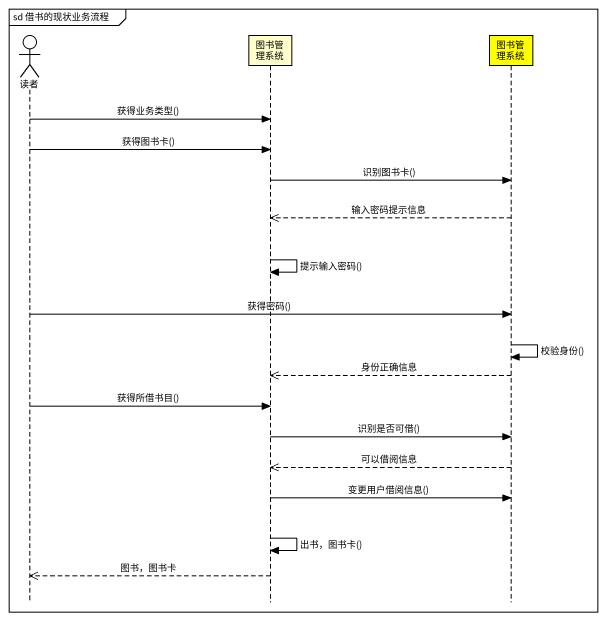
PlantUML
@startuml
mainframe sd 借书的现状业务流程
hide footbox
actor 读者
participant 图书管理系统
participant "图书管理系统" as 图书管理系统_2 #FFFF00

读者 -> 图书管理系统 : 获得业务类型()
读者 -> 图书管理系统 : 获得图书卡()
图书管理系统 -> 图书管理系统_2 : 识别图书卡()
图书管理系统_2 -->> 图书管理系统 : 输入密码提示信息
图书管理系统 -> 图书管理系统 : 提示输入密码()
读者 -> 图书管理系统_2 : 获得密码()
图书管理系统_2 -> 图书管理系统_2 : 校验身份()
图书管理系统_2 -->> 图书管理系统 : 身份正确信息
读者 -> 图书管理系统 : 获得所借书目()
图书管理系统 -> 图书管理系统_2 : 识别是否可借()
图书管理系统_2 -->> 图书管理系统 : 可以借阅信息
图书管理系统 -> 图书管理系统_2 : 变更用户借阅信息()
图书管理系统 -> 图书管理系统 : 出书，图书卡()
图书管理系统 -->> 读者 : 图书，图书卡
@enduml
